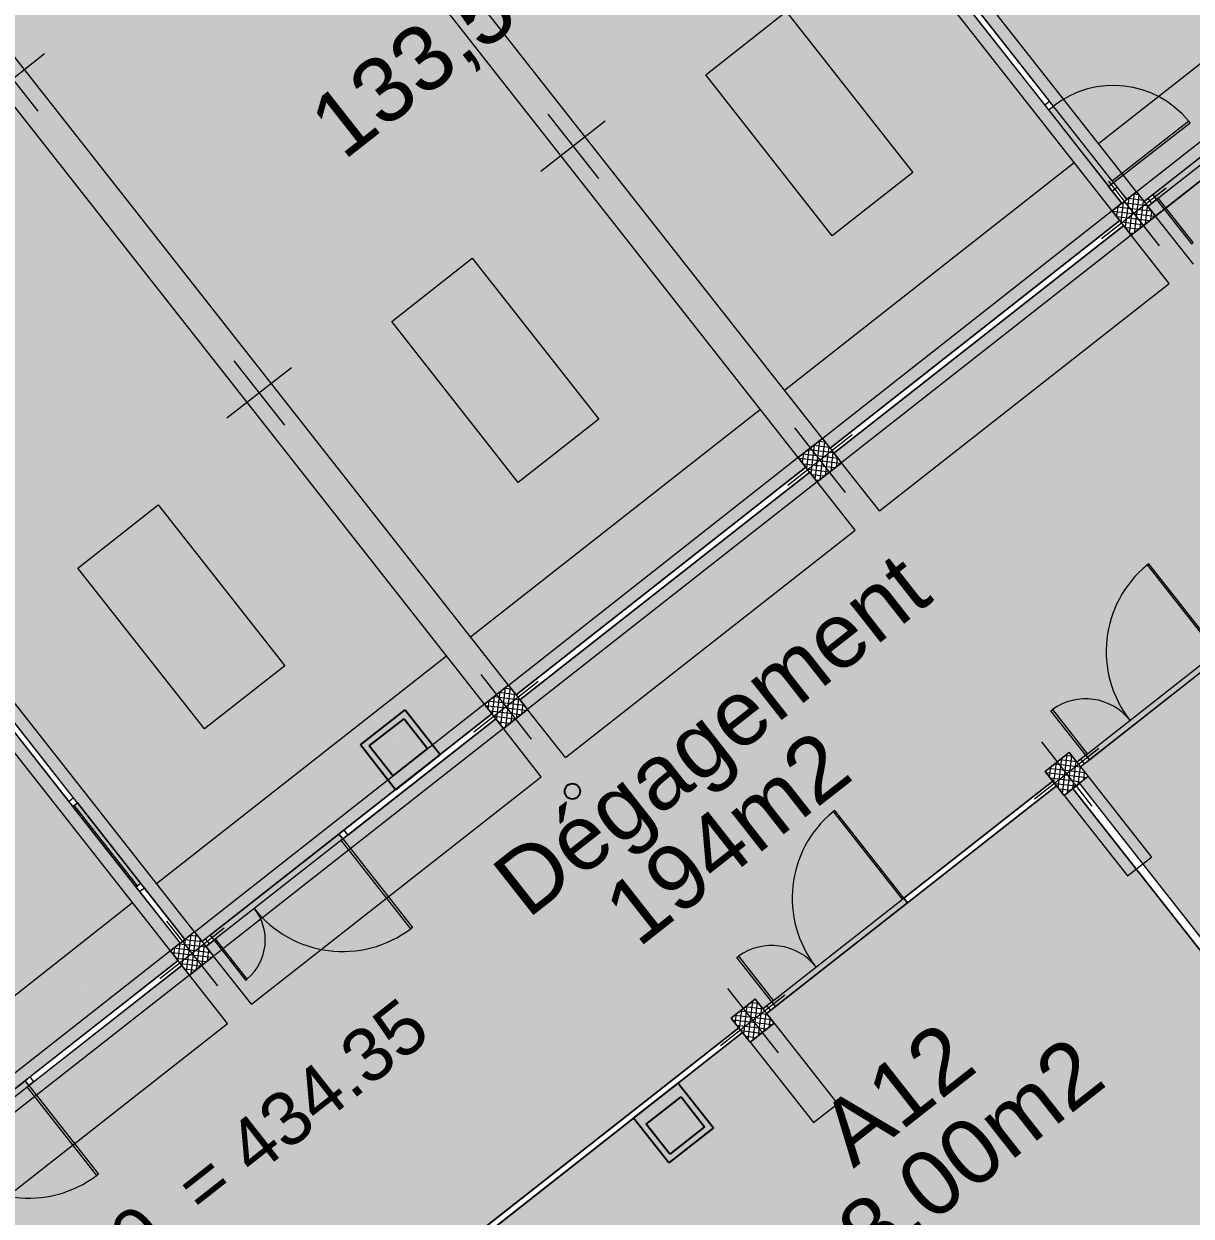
# Model space of a CAD drawing. Header units: metres. Extents: x 2540421 to 2540539, y 1181212 to 1181315.
# Drawn here: x 2540468.63 to 2540480.03, y 1181258.16 to 1181269.8 of the extents above; entities that cross this region are included whole.
import ezdxf

# ---------------------------------------------------------------- set-up
doc = ezdxf.new("R2010")
doc.units = ezdxf.units.M
doc.header["$LTSCALE"] = 5080
doc.linetypes.add('STYLE_01', pattern=[0.136032, 0.068016, -0.068016])
doc.layers.add('A1I41---E-(appareils_sanitaires)', color=7, linetype='Continuous')
doc.layers.add('Axe batim.', color=7, linetype='Continuous')
for name, color, linetype, lineweight in [('CLOISONS', 7, 'Continuous', 20), ('coupole', 7, 'Continuous', 20), ('HEIG-PORTES', 130, 'Continuous', 20), ('HEIG-ROOM', 160, 'Continuous', 20), ('L_GENDE', 7, 'Continuous', 20), ('MOBILIER', 7, 'Continuous', 20), ('MURS_ET_PILIERS', 7, 'Continuous', 20), ('PORTES', 7, 'Continuous', 20), ('Surface', 7, 'Continuous', 20), ('TRAITILL_S', 7, 'Continuous', 20), ('TRAME-MUR', 7, 'Continuous', 20), ('Z-contour', 7, 'Continuous', 20), ('Z-couleur', 7, 'Continuous', 20)]:
    doc.layers.add(name, color=color, linetype=linetype, lineweight=lineweight)
doc.styles.add('Helvetica', font='arial.ttf', dxfattribs={"height": 500})
doc.styles.add('Helvetica (bold)', font='arial.ttf', dxfattribs={"height": 150})

# ---------------------------------------------------------------- blocks, each defined once
blk = doc.blocks.new('LAVABO')
at = {"layer": 'A1I41---E-(appareils_sanitaires)'}
for points in [[(-556, 278), (0, 278)], [(-556, -278), (-556, 278)], [(0, 278), (0, 278)], [(0, 278), (0, -278)], [(-494, 216), (-123, 216)], [(-494, -216), (-494, 216)], [(-123, 216), (-123, 216)], [(-123, 216), (-123, -216)], [(-123, -216), (-494, -216)], [(0, -278), (-556, -278)]]:
    blk.add_lwpolyline(points, dxfattribs=at)

msp = doc.modelspace()

# ---------------------------------------------------------------- hatches: boundary and pattern name
at = {"layer": 'Z-couleur', "linetype": 'Continuous', "lineweight": 0, "true_color": 0xffd1ff}
h = msp.add_hatch(color=7, dxfattribs=at)
h.paths.add_polyline_path([(2540475.407, 1181279.382), (2540475.316, 1181279.31), (2540472.486, 1181277.086), (2540472.391, 1181277.012), (2540473.807, 1181275.211), (2540473.844, 1181275.164), (2540473.796, 1181275.127), (2540474.383, 1181274.38), (2540474.431, 1181274.417), (2540474.468, 1181274.37), (2540478.651, 1181269.047), (2540478.688, 1181269), (2540478.641, 1181268.963), (2540479.228, 1181268.216), (2540479.275, 1181268.253), (2540479.312, 1181268.206), (2540479.405, 1181268.088), (2540479.5, 1181268.162), (2540479.574, 1181268.068), (2540482.404, 1181270.293), (2540482.33, 1181270.387), (2540482.421, 1181270.459)])
h.paths.add_polyline_path([(2540481.47, 1181270.002), (2540481.476, 1181270.007), (2540481.481, 1181270.001), (2540481.475, 1181269.996)], flags=16)
at = {"layer": 'Z-couleur', "linetype": 'Continuous', "lineweight": 0}
h = msp.add_hatch(color=2, dxfattribs=at)
h.dxf.hatch_style = 1
h.paths.add_polyline_path([(2540451.994, 1181246.162), (2540452.089, 1181246.236), (2540452.014, 1181246.331), (2540454.845, 1181248.555), (2540454.919, 1181248.461), (2540455.155, 1181248.646), (2540455.081, 1181248.741), (2540457.911, 1181250.965), (2540457.985, 1181250.871), (2540458.221, 1181251.056), (2540458.147, 1181251.151), (2540460.977, 1181253.375), (2540461.052, 1181253.281), (2540461.287, 1181253.466), (2540461.213, 1181253.561), (2540462.707, 1181254.735), (2540462.67, 1181254.782), (2540463.928, 1181255.771), (2540463.965, 1181255.724), (2540464.044, 1181255.785), (2540464.118, 1181255.691), (2540464.354, 1181255.876), (2540464.279, 1181255.971), (2540467.11, 1181258.195), (2540467.184, 1181258.101), (2540467.42, 1181258.286), (2540467.346, 1181258.381), (2540467.424, 1181258.442), (2540467.387, 1181258.49), (2540468.645, 1181259.478), (2540468.682, 1181259.431), (2540470.176, 1181260.605), (2540470.25, 1181260.511), (2540470.486, 1181260.696), (2540470.412, 1181260.791), (2540470.491, 1181260.853), (2540470.454, 1181260.9), (2540471.711, 1181261.888), (2540471.749, 1181261.841), (2540473.242, 1181263.015), (2540473.317, 1181262.921), (2540473.552, 1181263.106), (2540473.478, 1181263.201), (2540476.309, 1181265.425), (2540476.383, 1181265.331), (2540476.619, 1181265.516), (2540476.544, 1181265.611), (2540479.375, 1181267.835), (2540479.449, 1181267.741), (2540479.685, 1181267.926), (2540479.611, 1181268.021), (2540479.697, 1181268.089), (2540479.66, 1181268.136), (2540480.95, 1181269.149), (2540480.987, 1181269.102), (2540482.441, 1181270.245), (2540482.515, 1181270.151), (2540482.751, 1181270.336), (2540482.677, 1181270.431), (2540482.756, 1181270.493), (2540482.719, 1181270.54), (2540483.976, 1181271.528), (2540484.014, 1181271.481), (2540485.507, 1181272.655), (2540485.582, 1181272.561), (2540485.817, 1181272.746), (2540485.743, 1181272.841), (2540485.822, 1181272.903), (2540485.785, 1181272.95), (2540487.043, 1181273.938), (2540487.08, 1181273.891), (2540488.574, 1181275.065), (2540488.648, 1181274.971), (2540488.884, 1181275.156), (2540488.809, 1181275.251), (2540491.64, 1181277.475), (2540494.013, 1181274.456), (2540492.519, 1181273.282), (2540492.556, 1181273.235), (2540491.298, 1181272.246), (2540491.261, 1181272.293), (2540491.182, 1181272.232), (2540491.108, 1181272.326), (2540490.872, 1181272.141), (2540490.947, 1181272.046), (2540489.453, 1181270.872), (2540489.49, 1181270.825), (2540488.232, 1181269.836), (2540488.195, 1181269.883), (2540488.116, 1181269.822), (2540488.042, 1181269.916), (2540487.806, 1181269.731), (2540487.88, 1181269.636), (2540486.426, 1181268.493), (2540486.463, 1181268.446), (2540485.173, 1181267.432), (2540485.136, 1181267.48), (2540485.05, 1181267.412), (2540484.976, 1181267.506), (2540484.74, 1181267.321), (2540484.814, 1181267.226), (2540481.984, 1181265.002), (2540481.91, 1181265.096), (2540481.674, 1181264.911), (2540481.748, 1181264.816), (2540480.293, 1181263.673), (2540480.33, 1181263.626), (2540479.041, 1181262.612), (2540479.004, 1181262.66), (2540478.917, 1181262.592), (2540478.843, 1181262.686), (2540478.607, 1181262.501), (2540478.682, 1181262.406), (2540477.227, 1181261.263), (2540477.264, 1181261.216), (2540475.975, 1181260.202), (2540475.938, 1181260.25), (2540475.851, 1181260.182), (2540475.777, 1181260.276), (2540475.541, 1181260.091), (2540475.615, 1181259.996), (2540472.785, 1181257.772), (2540472.711, 1181257.866), (2540472.475, 1181257.681), (2540472.549, 1181257.586), (2540469.719, 1181255.362), (2540469.645, 1181255.456), (2540469.409, 1181255.271), (2540469.483, 1181255.176), (2540467.989, 1181254.002), (2540468.026, 1181253.955), (2540466.768, 1181252.966), (2540466.731, 1181253.013), (2540466.652, 1181252.952), (2540466.578, 1181253.046), (2540466.342, 1181252.861), (2540466.417, 1181252.766), (2540464.923, 1181251.592), (2540464.96, 1181251.545), (2540463.702, 1181250.556), (2540463.665, 1181250.603), (2540463.586, 1181250.542), (2540463.512, 1181250.636), (2540463.276, 1181250.451), (2540463.35, 1181250.356), (2540460.517, 1181248.129), (2540460.443, 1181248.224), (2540460.21, 1181248.041), (2540460.284, 1181247.946), (2540458.79, 1181246.772), (2540458.827, 1181246.725), (2540457.569, 1181245.736), (2540457.532, 1181245.783), (2540457.454, 1181245.722), (2540457.38, 1181245.816), (2540457.144, 1181245.631), (2540457.221, 1181245.532), (2540454.39, 1181243.308), (2540454.313, 1181243.406), (2540454.219, 1181243.332)])
at = {"layer": 'Z-couleur', "linetype": 'Continuous', "lineweight": 0, "true_color": 0xffd1ff}
h = msp.add_hatch(color=7, dxfattribs=at)
h.paths.add_polyline_path([(2540472.344, 1181276.975), (2540472.25, 1181276.9), (2540469.42, 1181274.676), (2540469.184, 1181274.49), (2540466.353, 1181272.266), (2540466.117, 1181272.08), (2540463.287, 1181269.856), (2540463.193, 1181269.782), (2540464.682, 1181267.887), (2540464.719, 1181267.84), (2540465.337, 1181267.053), (2540465.374, 1181267.006), (2540469.119, 1181262.242), (2540469.156, 1181262.195), (2540469.774, 1181261.408), (2540469.811, 1181261.361), (2540470.206, 1181260.858), (2540470.301, 1181260.932), (2540470.375, 1181260.838), (2540470.406, 1181260.863), (2540470.454, 1181260.9), (2540471.711, 1181261.888), (2540471.759, 1181261.925), (2540473.205, 1181263.062), (2540473.131, 1181263.157), (2540473.367, 1181263.342), (2540473.441, 1181263.248), (2540476.272, 1181265.472), (2540476.197, 1181265.567), (2540476.433, 1181265.752), (2540476.507, 1181265.658), (2540479.338, 1181267.882), (2540479.264, 1181267.977), (2540479.358, 1181268.051), (2540479.228, 1181268.216), (2540478.641, 1181268.963), (2540478.604, 1181269.01), (2540474.421, 1181274.333), (2540474.383, 1181274.38), (2540473.796, 1181275.127)])
h.paths.add_polyline_path([(2540472.277, 1181262.777), (2540472.282, 1181262.771), (2540472.276, 1181262.766), (2540472.271, 1181262.772)], flags=16)
h = msp.add_hatch(color=7, dxfattribs=at)
h.paths.add_polyline_path([(2540462.351, 1181264.541), (2540459.285, 1181262.131), (2540462.986, 1181257.422), (2540463.023, 1181257.375), (2540462.976, 1181257.338), (2540463.594, 1181256.551), (2540463.641, 1181256.588), (2540463.678, 1181256.541), (2540464.074, 1181256.038), (2540464.168, 1181256.112), (2540464.242, 1181256.018), (2540467.073, 1181258.242), (2540466.999, 1181258.337), (2540467.235, 1181258.522), (2540467.309, 1181258.428), (2540467.34, 1181258.453), (2540467.387, 1181258.49), (2540468.645, 1181259.478), (2540468.692, 1181259.515), (2540470.139, 1181260.652), (2540470.065, 1181260.747), (2540470.159, 1181260.821), (2540469.727, 1181261.371), (2540469.774, 1181261.408), (2540469.156, 1181262.195), (2540469.109, 1181262.158), (2540465.327, 1181266.969), (2540465.29, 1181267.016), (2540465.337, 1181267.053), (2540464.719, 1181267.84), (2540464.672, 1181267.803), (2540463.146, 1181269.745), (2540463.051, 1181269.67), (2540460.221, 1181267.446), (2540460.126, 1181267.372)])
h.paths.add_polyline_path([(2540462.721, 1181258.325), (2540462.726, 1181258.318), (2540462.719, 1181258.313), (2540462.714, 1181258.32)], flags=16)
h.paths.add_polyline_path([(2540469.205, 1181260.362), (2540469.211, 1181260.367), (2540469.216, 1181260.361), (2540469.21, 1181260.356)], flags=16)
h = msp.add_hatch(color=7, dxfattribs=at)
h.dxf.hatch_style = 1
h.paths.add_polyline_path([(2540478.954, 1181262.544), (2540479.029, 1181262.45), (2540478.942, 1181262.382), (2540481.167, 1181259.552), (2540481.253, 1181259.62), (2540481.439, 1181259.384), (2540481.352, 1181259.316), (2540483.577, 1181256.486), (2540483.663, 1181256.553), (2540483.849, 1181256.318), (2540483.762, 1181256.25), (2540485.987, 1181253.419), (2540489.022, 1181255.805), (2540486.797, 1181258.635), (2540486.679, 1181258.542), (2540486.494, 1181258.778), (2540486.612, 1181258.871), (2540484.387, 1181261.701), (2540484.269, 1181261.608), (2540484.084, 1181261.844), (2540484.202, 1181261.937), (2540481.977, 1181264.767), (2540481.859, 1181264.675), (2540481.785, 1181264.769)])
h = msp.add_hatch(color=7, dxfattribs=at)
h.dxf.hatch_style = 1
h.paths.add_polyline_path([(2540472.822, 1181257.724), (2540472.896, 1181257.63), (2540472.798, 1181257.553), (2540475.022, 1181254.722), (2540478.187, 1181257.21), (2540478.372, 1181256.974), (2540478.137, 1181256.788), (2540477.951, 1181257.024), (2540475.121, 1181254.8), (2540475.306, 1181254.564), (2540475.208, 1181254.487), (2540477.432, 1181251.656), (2540480.597, 1181254.143), (2540480.782, 1181253.908), (2540480.547, 1181253.722), (2540480.361, 1181253.958), (2540477.531, 1181251.733), (2540477.716, 1181251.498), (2540477.677, 1181251.467), (2540479.901, 1181248.636), (2540485.924, 1181253.37), (2540483.699, 1181256.2), (2540483.613, 1181256.132), (2540483.427, 1181256.368), (2540483.514, 1181256.436), (2540481.289, 1181259.266), (2540481.203, 1181259.198), (2540481.017, 1181259.434), (2540481.104, 1181259.502), (2540478.879, 1181262.333), (2540478.793, 1181262.265), (2540478.719, 1181262.359), (2540475.888, 1181260.134), (2540475.962, 1181260.04), (2540475.727, 1181259.855), (2540475.652, 1181259.949)])

# ---------------------------------------------------------------- linework, layer by layer
at = {"layer": 'Axe batim.', "color": 250, "linetype": 'Continuous', "lineweight": 0}
for p, q in [((2540468.275, 1181269.579), (2540468.769, 1181268.95)), ((2540468.836, 1181269.511), (2540468.207, 1181269.017)), ((2540474.312, 1181268.855), (2540473.684, 1181268.361)), ((2540473.751, 1181268.922), (2540474.245, 1181268.293)), ((2540479.227, 1181268.266), (2540479.721, 1181267.637)), ((2540479.789, 1181268.199), (2540479.16, 1181267.704)), ((2540470.685, 1181266.512), (2540471.179, 1181265.883)), ((2540471.246, 1181266.445), (2540470.617, 1181265.951)), ((2540476.161, 1181265.856), (2540476.655, 1181265.227)), ((2540476.722, 1181265.789), (2540476.094, 1181265.294)), ((2540473.656, 1181263.379), (2540473.027, 1181262.884)), ((2540473.095, 1181263.446), (2540473.589, 1181262.817)), ((2540478.571, 1181262.79), (2540479.065, 1181262.161)), ((2540479.133, 1181262.723), (2540478.504, 1181262.228)), ((2540470.028, 1181261.036), (2540470.523, 1181260.407)), ((2540470.59, 1181260.969), (2540469.961, 1181260.474)), ((2540475.505, 1181260.38), (2540475.999, 1181259.751)), ((2540476.066, 1181260.313), (2540475.437, 1181259.818))]:
    msp.add_line(p, q, dxfattribs=at)
at = {"layer": 'CLOISONS', "linetype": 'Continuous', "lineweight": 20}
for p, q in [((2540474.421, 1181274.333), (2540478.604, 1181269.01)), ((2540474.468, 1181274.37), (2540478.651, 1181269.047)), ((2540478.651, 1181269.047), (2540478.604, 1181269.01)), ((2540478.604, 1181269.01), (2540478.641, 1181268.963)), ((2540478.641, 1181268.963), (2540478.688, 1181269)), ((2540478.688, 1181269), (2540478.651, 1181269.047)), ((2540479.228, 1181268.216), (2540479.275, 1181268.253)), ((2540479.275, 1181268.253), (2540479.312, 1181268.206)), ((2540479.358, 1181268.051), (2540479.228, 1181268.216)), ((2540479.312, 1181268.206), (2540479.265, 1181268.169)), ((2540479.312, 1181268.206), (2540479.405, 1181268.088)), ((2540476.507, 1181265.658), (2540479.338, 1181267.882)), ((2540476.544, 1181265.611), (2540479.375, 1181267.835)), ((2540465.327, 1181266.969), (2540469.109, 1181262.158)), ((2540469.119, 1181262.242), (2540465.374, 1181267.006)), ((2540473.441, 1181263.248), (2540476.272, 1181265.472)), ((2540473.478, 1181263.201), (2540476.309, 1181265.425)), ((2540471.759, 1181261.925), (2540473.205, 1181263.062)), ((2540471.796, 1181261.878), (2540473.242, 1181263.015)), ((2540469.119, 1181262.242), (2540469.072, 1181262.205)), ((2540469.109, 1181262.158), (2540469.156, 1181262.195)), ((2540469.156, 1181262.195), (2540469.119, 1181262.242)), ((2540471.711, 1181261.888), (2540471.759, 1181261.925)), ((2540471.749, 1181261.841), (2540471.711, 1181261.888)), ((2540471.796, 1181261.878), (2540471.749, 1181261.841)), ((2540471.759, 1181261.925), (2540471.796, 1181261.878)), ((2540469.727, 1181261.371), (2540469.774, 1181261.408)), ((2540469.727, 1181261.371), (2540470.159, 1181260.821)), ((2540469.774, 1181261.408), (2540469.811, 1181261.361)), ((2540469.811, 1181261.361), (2540469.764, 1181261.324)), ((2540469.811, 1181261.361), (2540470.206, 1181260.858)), ((2540470.406, 1181260.863), (2540470.375, 1181260.838)), ((2540470.454, 1181260.9), (2540470.406, 1181260.863)), ((2540470.406, 1181260.863), (2540470.443, 1181260.815)), ((2540470.412, 1181260.791), (2540470.491, 1181260.853)), ((2540470.491, 1181260.853), (2540470.454, 1181260.9)), ((2540468.692, 1181259.515), (2540470.139, 1181260.652)), ((2540468.729, 1181259.468), (2540470.176, 1181260.605)), ((2540472.785, 1181257.772), (2540475.615, 1181259.996)), ((2540472.822, 1181257.724), (2540475.652, 1181259.949)), ((2540468.645, 1181259.478), (2540468.692, 1181259.515)), ((2540468.692, 1181259.515), (2540468.729, 1181259.468)), ((2540468.682, 1181259.431), (2540468.645, 1181259.478))]:
    msp.add_line(p, q, dxfattribs=at)
at = {"layer": 'CLOISONS', "linetype": 'Continuous', "lineweight": 0, "flags": 128}
for points in [[(2540479.574, 1181268.068), (2540479.66, 1181268.136), (2540479.697, 1181268.089), (2540479.65, 1181268.052), (2540479.611, 1181268.021)], [(2540479.65, 1181268.052), (2540479.613, 1181268.099)], [(2540478.917, 1181262.592), (2540479.004, 1181262.66), (2540479.041, 1181262.612), (2540478.994, 1181262.575), (2540478.954, 1181262.544)], [(2540478.994, 1181262.575), (2540478.957, 1181262.623)], [(2540477.227, 1181261.263), (2540478.682, 1181262.406), (2540478.719, 1181262.359), (2540477.264, 1181261.216), (2540477.227, 1181261.263)], [(2540478.911, 1181262.357), (2540478.942, 1181262.382), (2540481.167, 1181259.552), (2540481.104, 1181259.502), (2540478.879, 1181262.333), (2540478.942, 1181262.382)], [(2540475.851, 1181260.182), (2540475.938, 1181260.25), (2540475.975, 1181260.202), (2540475.928, 1181260.165), (2540475.888, 1181260.134)], [(2540475.928, 1181260.165), (2540475.89, 1181260.213)]]:
    msp.add_lwpolyline(points, dxfattribs=at)
at = {"layer": 'coupole', "color": 7, "lineweight": 20}
for p, q in [((2540475.293, 1181269.307), (2540476.079, 1181269.925)), ((2540476.079, 1181269.925), (2540477.315, 1181268.353)), ((2540476.528, 1181267.735), (2540475.293, 1181269.307)), ((2540475.293, 1181269.307), (2540475.293, 1181269.307)), ((2540477.315, 1181268.353), (2540476.528, 1181267.735)), ((2540472.226, 1181266.897), (2540473.012, 1181267.515)), ((2540473.012, 1181267.515), (2540474.248, 1181265.943)), ((2540473.462, 1181265.325), (2540472.226, 1181266.897)), ((2540472.226, 1181266.897), (2540472.226, 1181266.897)), ((2540474.248, 1181265.943), (2540473.462, 1181265.325)), ((2540469.16, 1181264.487), (2540469.946, 1181265.105)), ((2540469.946, 1181265.105), (2540471.182, 1181263.533)), ((2540470.396, 1181262.915), (2540469.16, 1181264.487)), ((2540469.16, 1181264.487), (2540469.16, 1181264.487)), ((2540471.182, 1181263.533), (2540470.396, 1181262.915))]:
    msp.add_line(p, q, dxfattribs=at)
at = {"layer": 'HEIG-PORTES', "linetype": 'Continuous', "lineweight": 20}
for p, q in [((2540480.011, 1181268.854), (2540479.264, 1181268.268)), ((2540479.275, 1181268.253), (2540480.023, 1181268.839)), ((2540480.023, 1181268.839), (2540480.011, 1181268.854)), ((2540479.264, 1181268.268), (2540479.275, 1181268.253)), ((2540471.733, 1181261.829), (2540471.749, 1181261.841)), ((2540471.749, 1181261.841), (2540472.428, 1181260.976)), ((2540472.413, 1181260.964), (2540471.733, 1181261.829)), ((2540472.428, 1181260.976), (2540472.413, 1181260.964)), ((2540470.506, 1181260.865), (2540470.491, 1181260.853)), ((2540470.491, 1181260.853), (2540470.8, 1181260.459)), ((2540470.815, 1181260.472), (2540470.506, 1181260.865)), ((2540470.8, 1181260.459), (2540470.815, 1181260.472)), ((2540468.667, 1181259.419), (2540468.682, 1181259.431)), ((2540469.346, 1181258.554), (2540468.667, 1181259.419)), ((2540468.682, 1181259.431), (2540469.362, 1181258.566)), ((2540469.362, 1181258.566), (2540469.346, 1181258.554))]:
    msp.add_line(p, q, dxfattribs=at)
at = {"layer": 'HEIG-PORTES', "linetype": 'Continuous', "lineweight": 0, "flags": 128}
for points in [[(2540479.697, 1181268.089), (2540480.037, 1181267.656), (2540480.053, 1181267.669), (2540479.713, 1181268.101), (2540479.697, 1181268.089)], [(2540480.293, 1181263.673), (2540479.62, 1181264.53), (2540479.604, 1181264.518), (2540480.278, 1181263.661), (2540480.293, 1181263.673)], [(2540479.004, 1181262.66), (2540478.664, 1181263.092), (2540478.68, 1181263.104), (2540479.02, 1181262.672), (2540479.004, 1181262.66)], [(2540477.227, 1181261.263), (2540476.553, 1181262.12), (2540476.538, 1181262.108), (2540477.211, 1181261.251), (2540477.227, 1181261.263)], [(2540475.938, 1181260.25), (2540475.598, 1181260.682), (2540475.613, 1181260.694), (2540475.953, 1181260.262), (2540475.938, 1181260.25)]]:
    msp.add_lwpolyline(points, dxfattribs=at)
at = {"layer": 'HEIG-PORTES', "linetype": 'Continuous', "lineweight": 20}
for centre, radius, start, end in [((2540479.275, 1181268.253), 0.95, 39.2877, 128.1031), ((2540470.491, 1181260.853), 0.5, 310.4571, 38.1665), ((2540471.749, 1181261.841), 1.1, 218.1665, 307.2681), ((2540468.682, 1181259.431), 1.1, 218.1665, 307.2681)]:
    msp.add_arc(centre, radius, start, end, dxfattribs=at)
at = {"layer": 'HEIG-PORTES', "linetype": 'Continuous', "lineweight": 0}
for centre, radius, start, end in [((2540480.294, 1181263.673), 1.09, 129.2341, 218.16), ((2540479.003, 1181262.658), 0.552, 38.2907, 125.9205), ((2540477.227, 1181261.263), 1.09, 129.2341, 218.16), ((2540475.937, 1181260.248), 0.552, 38.2907, 125.9205)]:
    msp.add_arc(centre, radius, start, end, dxfattribs=at)
at = {"layer": 'HEIG-ROOM', "flags": 128}
for points in [[(2540482.33, 1181270.387), (2540482.404, 1181270.293), (2540479.574, 1181268.068), (2540479.5, 1181268.162), (2540479.405, 1181268.088), (2540472.391, 1181277.012), (2540475.407, 1181279.382), (2540482.421, 1181270.459)], [(2540463.193, 1181269.782), (2540472.344, 1181276.975), (2540479.358, 1181268.051), (2540479.264, 1181267.977), (2540479.338, 1181267.882), (2540476.507, 1181265.658), (2540476.433, 1181265.752), (2540476.197, 1181265.567), (2540476.272, 1181265.472), (2540473.441, 1181263.248), (2540473.367, 1181263.342), (2540473.131, 1181263.157), (2540473.205, 1181263.062), (2540470.375, 1181260.838), (2540470.301, 1181260.932), (2540470.206, 1181260.858)], [(2540459.285, 1181262.131), (2540462.351, 1181264.541), (2540460.126, 1181267.372), (2540463.146, 1181269.745), (2540470.159, 1181260.821), (2540470.065, 1181260.747), (2540470.139, 1181260.652), (2540467.309, 1181258.428), (2540467.235, 1181258.522), (2540466.999, 1181258.337), (2540467.073, 1181258.242), (2540464.242, 1181256.018), (2540464.168, 1181256.112), (2540464.074, 1181256.038)], [(2540481.785, 1181264.769), (2540478.954, 1181262.544), (2540479.029, 1181262.45), (2540478.942, 1181262.382), (2540481.167, 1181259.552), (2540481.253, 1181259.62), (2540481.439, 1181259.384), (2540481.352, 1181259.316), (2540483.577, 1181256.486), (2540483.663, 1181256.553), (2540483.849, 1181256.318), (2540483.762, 1181256.25), (2540485.987, 1181253.419), (2540489.022, 1181255.805), (2540486.797, 1181258.635), (2540486.679, 1181258.542), (2540486.494, 1181258.778), (2540486.612, 1181258.871), (2540484.387, 1181261.701), (2540484.269, 1181261.608), (2540484.084, 1181261.844), (2540484.202, 1181261.937), (2540481.977, 1181264.767), (2540481.859, 1181264.675)]]:
    msp.add_lwpolyline(points, close=True, dxfattribs=at)
for points in [[(2540482.441, 1181270.245), (2540479.611, 1181268.021), (2540479.685, 1181267.926), (2540479.449, 1181267.741), (2540479.375, 1181267.835), (2540476.544, 1181265.611), (2540476.619, 1181265.516), (2540476.383, 1181265.331), (2540476.309, 1181265.425), (2540473.478, 1181263.201), (2540473.551, 1181263.106), (2540473.317, 1181262.921), (2540473.242, 1181263.015), (2540470.412, 1181260.791), (2540470.486, 1181260.696), (2540470.25, 1181260.511), (2540470.176, 1181260.605), (2540467.346, 1181258.381)], [(2540472.785, 1181257.772), (2540475.615, 1181259.996), (2540475.541, 1181260.091), (2540475.777, 1181260.276), (2540475.851, 1181260.182), (2540478.682, 1181262.406), (2540478.607, 1181262.501), (2540478.843, 1181262.686), (2540478.917, 1181262.592), (2540481.748, 1181264.816), (2540481.674, 1181264.911), (2540481.91, 1181265.096), (2540481.984, 1181265.002), (2540484.814, 1181267.226), (2540484.74, 1181267.321), (2540484.976, 1181267.506), (2540485.05, 1181267.412), (2540487.88, 1181269.636)], [(2540472.822, 1181257.724), (2540475.652, 1181259.949), (2540475.727, 1181259.855), (2540475.962, 1181260.04), (2540475.888, 1181260.134), (2540478.719, 1181262.359), (2540478.793, 1181262.265), (2540478.879, 1181262.333), (2540481.104, 1181259.502), (2540481.017, 1181259.434), (2540481.203, 1181259.198), (2540481.289, 1181259.266), (2540483.514, 1181256.436)]]:
    msp.add_lwpolyline(points, dxfattribs=at)
at = {"layer": 'MOBILIER', "linetype": 'Continuous', "lineweight": 20}
msp.add_line((2540468.729, 1181259.468), (2540468.682, 1181259.431), dxfattribs=at)
at = {"layer": 'MURS_ET_PILIERS', "color": 7, "linetype": 'Continuous', "lineweight": 20}
for p, q in [((2540479.264, 1181267.977), (2540479.5, 1181268.162)), ((2540479.5, 1181268.162), (2540479.685, 1181267.926)), ((2540479.449, 1181267.741), (2540479.264, 1181267.977)), ((2540479.264, 1181267.977), (2540479.264, 1181267.977)), ((2540479.685, 1181267.926), (2540479.449, 1181267.741)), ((2540476.197, 1181265.567), (2540476.433, 1181265.752)), ((2540476.433, 1181265.752), (2540476.619, 1181265.516)), ((2540476.383, 1181265.331), (2540476.197, 1181265.567)), ((2540476.197, 1181265.567), (2540476.197, 1181265.567)), ((2540476.619, 1181265.516), (2540476.383, 1181265.331)), ((2540473.131, 1181263.157), (2540473.367, 1181263.342)), ((2540473.367, 1181263.342), (2540473.552, 1181263.106)), ((2540473.317, 1181262.921), (2540473.131, 1181263.157)), ((2540473.131, 1181263.157), (2540473.131, 1181263.157)), ((2540473.552, 1181263.106), (2540473.317, 1181262.921)), ((2540478.607, 1181262.501), (2540478.843, 1181262.686)), ((2540478.607, 1181262.501), (2540478.843, 1181262.686)), ((2540478.843, 1181262.686), (2540479.029, 1181262.45)), ((2540478.843, 1181262.686), (2540479.029, 1181262.45)), ((2540478.793, 1181262.265), (2540478.607, 1181262.501)), ((2540478.607, 1181262.501), (2540478.607, 1181262.501)), ((2540478.793, 1181262.265), (2540478.607, 1181262.501)), ((2540478.607, 1181262.501), (2540478.607, 1181262.501)), ((2540479.029, 1181262.45), (2540478.793, 1181262.265)), ((2540479.029, 1181262.45), (2540478.793, 1181262.265)), ((2540470.065, 1181260.747), (2540470.301, 1181260.932)), ((2540470.301, 1181260.932), (2540470.486, 1181260.696)), ((2540470.25, 1181260.511), (2540470.065, 1181260.747)), ((2540470.065, 1181260.747), (2540470.065, 1181260.747)), ((2540470.486, 1181260.696), (2540470.25, 1181260.511)), ((2540475.541, 1181260.091), (2540475.777, 1181260.276)), ((2540475.777, 1181260.276), (2540475.962, 1181260.04)), ((2540475.727, 1181259.855), (2540475.541, 1181260.091)), ((2540475.541, 1181260.091), (2540475.541, 1181260.091)), ((2540475.962, 1181260.04), (2540475.727, 1181259.855))]:
    msp.add_line(p, q, dxfattribs=at)
at = {"layer": 'MURS_ET_PILIERS', "linetype": 'Continuous', "lineweight": 25}
msp.add_circle((2540473.991, 1181262.306), 0.075, dxfattribs=at)
at = {"layer": 'PORTES', "linetype": 'Continuous', "lineweight": 20}
for p, q in [((2540469.109, 1181262.158), (2540469.727, 1181261.371)), ((2540469.742, 1181261.384), (2540469.124, 1181262.17)), ((2540469.727, 1181261.371), (2540469.742, 1181261.384))]:
    msp.add_line(p, q, dxfattribs=at)
at = {"layer": 'TRAITILL_S', "color": 7, "linetype": 'STYLE_01', "lineweight": 20}
for p, q in [((2540479.5, 1181268.162), (2540472.455, 1181277.125)), ((2540479.264, 1181267.977), (2540472.219, 1181276.94)), ((2540476.433, 1181265.752), (2540469.389, 1181274.715)), ((2540476.197, 1181265.567), (2540469.153, 1181274.53)), ((2540473.367, 1181263.342), (2540466.322, 1181272.305)), ((2540473.131, 1181263.157), (2540466.087, 1181272.12)), ((2540479.129, 1181268.634), (2540481.959, 1181270.859)), ((2540482.33, 1181270.387), (2540479.507, 1181268.168)), ((2540479.685, 1181267.926), (2540482.515, 1181270.151)), ((2540482.515, 1181270.151), (2540479.693, 1181267.933)), ((2540470.301, 1181260.932), (2540463.256, 1181269.895)), ((2540470.065, 1181260.747), (2540463.02, 1181269.71)), ((2540476.062, 1181266.224), (2540478.893, 1181268.449)), ((2540479.264, 1181267.977), (2540476.441, 1181265.758)), ((2540480.056, 1181267.455), (2540479.685, 1181267.926)), ((2540479.449, 1181267.741), (2540476.626, 1181265.523)), ((2540479.82, 1181267.269), (2540479.449, 1181267.741)), ((2540476.989, 1181265.045), (2540479.82, 1181267.269)), ((2540472.996, 1181263.814), (2540475.827, 1181266.039)), ((2540476.197, 1181265.567), (2540473.375, 1181263.348)), ((2540476.989, 1181265.045), (2540476.619, 1181265.516)), ((2540476.989, 1181265.045), (2540476.619, 1181265.516)), ((2540476.989, 1181265.045), (2540476.619, 1181265.516)), ((2540476.383, 1181265.331), (2540473.56, 1181263.113)), ((2540476.754, 1181264.859), (2540476.383, 1181265.331)), ((2540476.754, 1181264.859), (2540476.383, 1181265.331)), ((2540473.923, 1181262.635), (2540476.754, 1181264.859)), ((2540473.923, 1181262.635), (2540476.754, 1181264.859)), ((2540469.93, 1181261.404), (2540472.76, 1181263.629)), ((2540473.131, 1181263.157), (2540470.309, 1181260.938)), ((2540473.923, 1181262.635), (2540473.552, 1181263.106)), ((2540473.923, 1181262.635), (2540473.552, 1181263.106)), ((2540473.317, 1181262.921), (2540470.494, 1181260.703)), ((2540473.687, 1181262.449), (2540473.317, 1181262.921)), ((2540473.687, 1181262.449), (2540473.317, 1181262.921)), ((2540470.857, 1181260.225), (2540473.687, 1181262.449)), ((2540470.857, 1181260.225), (2540473.687, 1181262.449)), ((2540479.029, 1181262.45), (2540479.647, 1181261.664)), ((2540479.029, 1181262.45), (2540479.647, 1181261.664)), ((2540478.793, 1181262.265), (2540479.411, 1181261.479)), ((2540478.793, 1181262.265), (2540479.411, 1181261.479)), ((2540479.411, 1181261.479), (2540479.647, 1181261.664)), ((2540479.411, 1181261.479), (2540479.647, 1181261.664)), ((2540466.864, 1181258.994), (2540469.694, 1181261.219)), ((2540470.065, 1181260.747), (2540467.242, 1181258.528)), ((2540470.857, 1181260.225), (2540470.486, 1181260.696)), ((2540470.857, 1181260.225), (2540470.486, 1181260.696)), ((2540470.25, 1181260.511), (2540467.428, 1181258.293)), ((2540470.621, 1181260.039), (2540470.25, 1181260.511)), ((2540470.621, 1181260.039), (2540470.25, 1181260.511)), ((2540467.791, 1181257.815), (2540470.621, 1181260.039)), ((2540467.791, 1181257.815), (2540470.621, 1181260.039)), ((2540475.962, 1181260.04), (2540476.58, 1181259.254)), ((2540475.727, 1181259.855), (2540476.344, 1181259.069)), ((2540476.344, 1181259.069), (2540476.58, 1181259.254))]:
    msp.add_line(p, q, dxfattribs=at)
at = {"layer": 'TRAME-MUR', "color": 7, "linetype": 'Continuous', "lineweight": 20}
for p, q in [((2540479.264, 1181267.977), (2540479.5, 1181268.162)), ((2540479.5, 1181268.162), (2540479.685, 1181267.926)), ((2540479.449, 1181267.741), (2540479.264, 1181267.977)), ((2540479.264, 1181267.977), (2540479.264, 1181267.977)), ((2540479.685, 1181267.926), (2540479.449, 1181267.741)), ((2540476.197, 1181265.567), (2540476.433, 1181265.752)), ((2540476.433, 1181265.752), (2540476.619, 1181265.516)), ((2540476.383, 1181265.331), (2540476.197, 1181265.567)), ((2540476.197, 1181265.567), (2540476.197, 1181265.567)), ((2540476.619, 1181265.516), (2540476.383, 1181265.331)), ((2540473.131, 1181263.157), (2540473.367, 1181263.342)), ((2540473.367, 1181263.342), (2540473.552, 1181263.106)), ((2540473.317, 1181262.921), (2540473.131, 1181263.157)), ((2540473.131, 1181263.157), (2540473.131, 1181263.157)), ((2540473.552, 1181263.106), (2540473.317, 1181262.921)), ((2540478.607, 1181262.501), (2540478.843, 1181262.686)), ((2540478.843, 1181262.686), (2540479.029, 1181262.45)), ((2540478.793, 1181262.265), (2540478.607, 1181262.501)), ((2540478.607, 1181262.501), (2540478.607, 1181262.501)), ((2540479.029, 1181262.45), (2540478.793, 1181262.265)), ((2540470.065, 1181260.747), (2540470.301, 1181260.932)), ((2540470.301, 1181260.932), (2540470.486, 1181260.696)), ((2540470.25, 1181260.511), (2540470.065, 1181260.747)), ((2540470.065, 1181260.747), (2540470.065, 1181260.747)), ((2540470.486, 1181260.696), (2540470.25, 1181260.511)), ((2540475.541, 1181260.091), (2540475.777, 1181260.276)), ((2540475.777, 1181260.276), (2540475.962, 1181260.04)), ((2540475.727, 1181259.855), (2540475.541, 1181260.091)), ((2540475.541, 1181260.091), (2540475.541, 1181260.091)), ((2540475.962, 1181260.04), (2540475.727, 1181259.855))]:
    msp.add_line(p, q, dxfattribs=at)
at = {"layer": 'TRAME-MUR', "linetype": 'Continuous', "lineweight": 0}
for p, q in [((2540479.433, 1181267.761), (2540479.48, 1181268.147)), ((2540479.522, 1181268.133), (2540479.47, 1181268.139)), ((2540479.482, 1181267.767), (2540479.526, 1181268.129)), ((2540479.309, 1181267.92), (2540479.321, 1181268.022)), ((2540479.647, 1181267.974), (2540479.312, 1181268.015)), ((2540479.35, 1181267.867), (2540479.374, 1181268.063)), ((2540479.606, 1181268.027), (2540479.365, 1181268.056)), ((2540479.392, 1181267.814), (2540479.427, 1181268.105)), ((2540479.564, 1181268.08), (2540479.418, 1181268.098)), ((2540479.535, 1181267.809), (2540479.567, 1181268.076)), ((2540479.588, 1181267.85), (2540479.609, 1181268.023)), ((2540479.267, 1181267.973), (2540479.268, 1181267.98)), ((2540479.68, 1181267.922), (2540479.268, 1181267.972)), ((2540479.627, 1181267.881), (2540479.309, 1181267.919)), ((2540479.641, 1181267.892), (2540479.65, 1181267.97)), ((2540479.574, 1181267.839), (2540479.351, 1181267.866)), ((2540479.521, 1181267.798), (2540479.392, 1181267.813)), ((2540479.468, 1181267.756), (2540479.434, 1181267.76)), ((2540476.322, 1181265.409), (2540476.355, 1181265.691)), ((2540476.502, 1181265.665), (2540476.346, 1181265.684)), ((2540476.363, 1181265.356), (2540476.408, 1181265.733)), ((2540476.46, 1181265.718), (2540476.399, 1181265.725)), ((2540476.411, 1181265.353), (2540476.455, 1181265.724)), ((2540476.238, 1181265.515), (2540476.25, 1181265.608)), ((2540476.585, 1181265.559), (2540476.24, 1181265.601)), ((2540476.28, 1181265.462), (2540476.302, 1181265.649)), ((2540476.543, 1181265.612), (2540476.293, 1181265.642)), ((2540476.464, 1181265.395), (2540476.497, 1181265.671)), ((2540476.517, 1181265.436), (2540476.539, 1181265.618)), ((2540476.57, 1181265.478), (2540476.58, 1181265.565)), ((2540476.609, 1181265.509), (2540476.205, 1181265.557)), ((2540476.556, 1181265.467), (2540476.247, 1181265.504)), ((2540476.503, 1181265.425), (2540476.288, 1181265.451)), ((2540476.45, 1181265.384), (2540476.33, 1181265.398)), ((2540476.397, 1181265.342), (2540476.372, 1181265.345)), ((2540473.21, 1181263.057), (2540473.231, 1181263.235)), ((2540473.251, 1181263.004), (2540473.284, 1181263.277)), ((2540473.439, 1181263.25), (2540473.275, 1181263.27)), ((2540473.293, 1181262.951), (2540473.337, 1181263.319)), ((2540473.398, 1181263.303), (2540473.328, 1181263.312)), ((2540473.34, 1181262.939), (2540473.385, 1181263.319)), ((2540473.393, 1181262.981), (2540473.427, 1181263.266)), ((2540473.537, 1181263.095), (2540473.143, 1181263.142)), ((2540473.168, 1181263.11), (2540473.178, 1181263.194)), ((2540473.523, 1181263.144), (2540473.169, 1181263.187)), ((2540473.481, 1181263.197), (2540473.222, 1181263.228)), ((2540473.445, 1181263.022), (2540473.468, 1181263.213)), ((2540473.498, 1181263.064), (2540473.51, 1181263.16)), ((2540473.484, 1181263.053), (2540473.185, 1181263.089)), ((2540473.431, 1181263.011), (2540473.226, 1181263.036)), ((2540473.551, 1181263.106), (2540473.552, 1181263.107)), ((2540473.378, 1181262.97), (2540473.268, 1181262.983)), ((2540473.326, 1181262.928), (2540473.309, 1181262.93)), ((2540478.777, 1181262.285), (2540478.823, 1181262.67)), ((2540478.874, 1181262.647), (2540478.804, 1181262.655)), ((2540478.826, 1181262.291), (2540478.869, 1181262.653)), ((2540478.652, 1181262.443), (2540478.665, 1181262.546)), ((2540478.694, 1181262.39), (2540478.718, 1181262.587)), ((2540478.957, 1181262.541), (2540478.698, 1181262.572)), ((2540478.736, 1181262.337), (2540478.77, 1181262.629)), ((2540478.916, 1181262.594), (2540478.751, 1181262.614)), ((2540478.879, 1181262.332), (2540478.911, 1181262.6)), ((2540478.932, 1181262.374), (2540478.953, 1181262.547)), ((2540478.611, 1181262.496), (2540478.612, 1181262.504)), ((2540479.014, 1181262.438), (2540478.619, 1181262.486)), ((2540478.999, 1181262.488), (2540478.645, 1181262.53)), ((2540478.961, 1181262.397), (2540478.661, 1181262.433)), ((2540478.985, 1181262.416), (2540478.994, 1181262.494)), ((2540478.908, 1181262.355), (2540478.702, 1181262.38)), ((2540478.855, 1181262.313), (2540478.744, 1181262.327)), ((2540478.802, 1181262.272), (2540478.786, 1181262.274)), ((2540470.223, 1181260.546), (2540470.266, 1181260.905)), ((2540470.268, 1181260.525), (2540470.315, 1181260.914)), ((2540470.14, 1181260.652), (2540470.16, 1181260.822)), ((2540470.419, 1181260.782), (2540470.151, 1181260.814)), ((2540470.181, 1181260.599), (2540470.213, 1181260.863)), ((2540470.377, 1181260.835), (2540470.204, 1181260.856)), ((2540470.335, 1181260.888), (2540470.257, 1181260.898)), ((2540470.321, 1181260.567), (2540470.357, 1181260.861)), ((2540470.374, 1181260.608), (2540470.398, 1181260.808)), ((2540470.466, 1181260.681), (2540470.081, 1181260.727)), ((2540470.098, 1181260.705), (2540470.107, 1181260.78)), ((2540470.46, 1181260.729), (2540470.098, 1181260.773)), ((2540470.413, 1181260.639), (2540470.122, 1181260.674)), ((2540470.427, 1181260.65), (2540470.44, 1181260.755)), ((2540470.48, 1181260.692), (2540470.481, 1181260.702)), ((2540470.36, 1181260.597), (2540470.164, 1181260.621)), ((2540470.307, 1181260.556), (2540470.206, 1181260.568)), ((2540470.254, 1181260.514), (2540470.247, 1181260.515)), ((2540475.665, 1181259.933), (2540475.699, 1181260.215)), ((2540475.707, 1181259.88), (2540475.752, 1181260.256)), ((2540475.812, 1181260.232), (2540475.733, 1181260.241)), ((2540475.755, 1181259.877), (2540475.799, 1181260.248)), ((2540475.937, 1181260.073), (2540475.574, 1181260.116)), ((2540475.582, 1181260.038), (2540475.593, 1181260.132)), ((2540475.624, 1181259.985), (2540475.646, 1181260.173)), ((2540475.895, 1181260.126), (2540475.627, 1181260.158)), ((2540475.853, 1181260.179), (2540475.68, 1181260.2)), ((2540475.808, 1181259.918), (2540475.841, 1181260.195)), ((2540475.861, 1181259.96), (2540475.882, 1181260.142)), ((2540475.913, 1181260.002), (2540475.924, 1181260.089)), ((2540475.942, 1181260.024), (2540475.557, 1181260.071)), ((2540475.889, 1181259.983), (2540475.599, 1181260.018)), ((2540475.836, 1181259.941), (2540475.64, 1181259.965)), ((2540475.783, 1181259.899), (2540475.682, 1181259.912)), ((2540475.73, 1181259.858), (2540475.723, 1181259.859))]:
    msp.add_line(p, q, dxfattribs=at)
at = {"layer": 'Z-contour', "linetype": 'Continuous', "lineweight": 0}
for p, q in [((2540478.641, 1181268.963), (2540479.228, 1181268.216)), ((2540469.156, 1181262.195), (2540469.774, 1181261.408)), ((2540470.454, 1181260.9), (2540471.711, 1181261.888)), ((2540467.387, 1181258.49), (2540468.645, 1181259.478))]:
    msp.add_line(p, q, dxfattribs=at)
at = {"layer": 'Z-contour', "color": 2, "linetype": 'Continuous', "lineweight": 0, "flags": 128}
for points in [[(2540467.387, 1181258.49), (2540468.645, 1181259.478), (2540468.682, 1181259.431), (2540470.176, 1181260.605), (2540470.25, 1181260.511), (2540470.486, 1181260.696), (2540470.412, 1181260.791), (2540470.491, 1181260.853), (2540470.454, 1181260.9), (2540471.711, 1181261.888), (2540471.749, 1181261.841), (2540473.242, 1181263.015), (2540473.317, 1181262.921), (2540473.552, 1181263.106), (2540473.478, 1181263.201), (2540476.309, 1181265.425), (2540476.383, 1181265.331), (2540476.619, 1181265.516), (2540476.544, 1181265.611), (2540479.375, 1181267.835), (2540479.449, 1181267.741), (2540479.685, 1181267.926), (2540479.611, 1181268.021), (2540479.697, 1181268.089), (2540479.66, 1181268.136), (2540480.95, 1181269.149)], [(2540480.33, 1181263.626), (2540479.041, 1181262.612), (2540479.004, 1181262.66), (2540478.917, 1181262.592), (2540478.843, 1181262.686), (2540478.607, 1181262.501), (2540478.682, 1181262.406), (2540477.227, 1181261.263), (2540477.264, 1181261.216), (2540475.975, 1181260.202), (2540475.938, 1181260.25), (2540475.851, 1181260.182), (2540475.777, 1181260.276), (2540475.541, 1181260.091), (2540475.615, 1181259.996), (2540472.785, 1181257.772)]]:
    msp.add_lwpolyline(points, dxfattribs=at)
at = {"layer": 'Z-contour', "color": 7, "linetype": 'Continuous', "lineweight": 0, "true_color": 0xffd1ff, "flags": 128}
for points in [[(2540489.022, 1181255.805), (2540486.797, 1181258.635), (2540486.679, 1181258.542), (2540486.494, 1181258.778), (2540486.612, 1181258.871), (2540484.387, 1181261.701), (2540484.269, 1181261.608), (2540484.084, 1181261.844), (2540484.202, 1181261.937), (2540481.977, 1181264.767), (2540481.859, 1181264.675), (2540481.785, 1181264.769), (2540478.954, 1181262.544), (2540478.954, 1181262.544), (2540479.029, 1181262.45), (2540478.942, 1181262.382), (2540481.167, 1181259.552), (2540481.253, 1181259.62), (2540481.439, 1181259.384), (2540481.352, 1181259.316), (2540483.577, 1181256.486)], [(2540483.514, 1181256.436), (2540481.289, 1181259.266), (2540481.203, 1181259.198), (2540481.017, 1181259.434), (2540481.104, 1181259.502), (2540478.879, 1181262.333), (2540478.793, 1181262.265), (2540478.719, 1181262.359), (2540475.888, 1181260.134), (2540475.962, 1181260.04), (2540475.727, 1181259.855), (2540475.652, 1181259.949), (2540472.822, 1181257.724)]]:
    msp.add_lwpolyline(points, dxfattribs=at)

# ---------------------------------------------------------------- block references
at = {"layer": 'A1I41---E-(appareils_sanitaires)', "linetype": 'Continuous', "lineweight": 20, "xscale": 0.000999999999985448, "yscale": 0.000999999999985448, "zscale": 0.000999999999985448}
for p, rotation in [((2540472.482, 1181262.494), 308.1665272351775), ((2540474.806, 1181259.284), 128.1665272351775)]:
    msp.add_blockref('LAVABO', p, dxfattribs=dict(at, rotation=rotation))

# ---------------------------------------------------------------- texts
at = {"layer": 'L_GENDE', "color": 7, "linetype": 'Continuous', "lineweight": 0}
for s, height, style, p in [('Dégagement', 0.6326, 'Helvetica (bold)', (2540473.553, 1181261.052)), ('NIV. +2.80  = 434.35', 0.52179, 'Helvetica', (2540467.343, 1181255.752)), ('A12', 0.6326, 'Helvetica (bold)', (2540476.734, 1181258.616))]:
    msp.add_text(s, height=height, rotation=38.1665, dxfattribs=dict(at, style=style)).set_placement(p)
at = {"layer": 'Surface', "color": 7, "linetype": 'Continuous', "lineweight": 0, "style": 'Helvetica (bold)'}
for s, p in [('133,50m2', (2540471.756, 1181268.462)), ('194m2', (2540474.634, 1181260.77)), ('88.00m2', (2540476.528, 1181257.321))]:
    msp.add_text(s, height=0.6326, rotation=38.1665, dxfattribs=at).set_placement(p)

doc.saveas('drawing.dxf')
